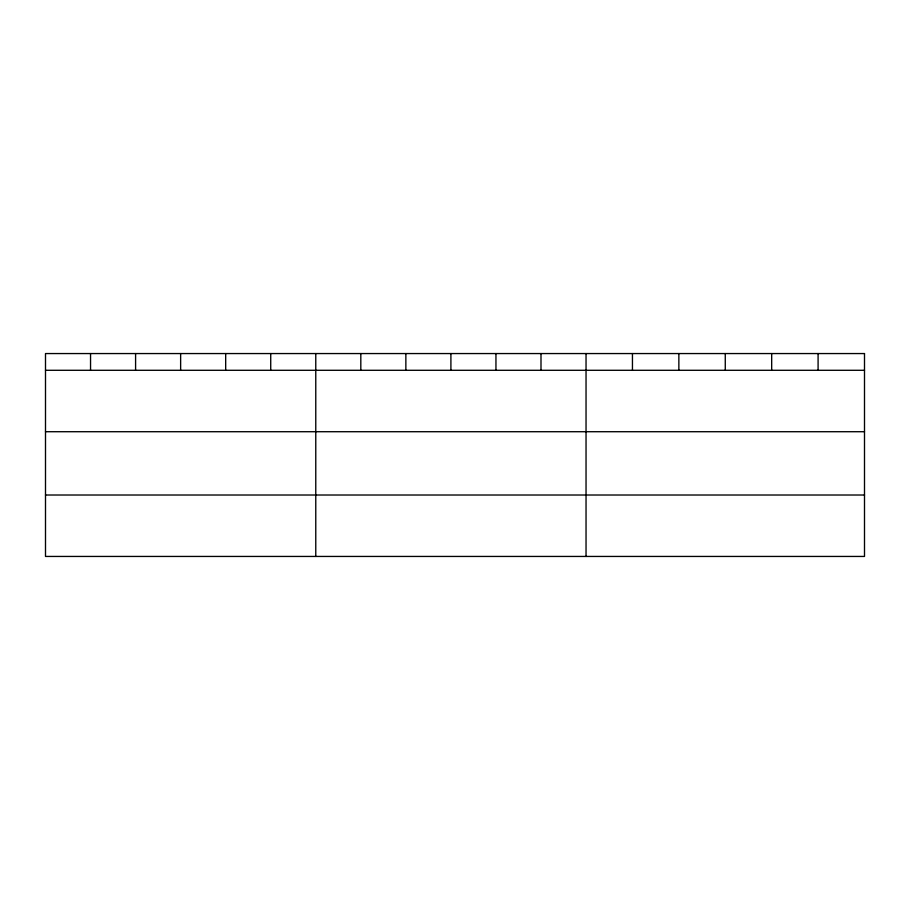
<?xml version="1.0" encoding="UTF-8"?>
<svg xmlns="http://www.w3.org/2000/svg" width="910" height="910" viewBox="0 0 910 910"><rect width="100%" height="100%" fill="white"/><g stroke="black" fill="none" stroke-linecap="round" stroke-linejoin="round"><path stroke-width="1.36" d="M45.5 370.29L864.5 370.29M45.5 431.715L864.5 431.715M45.5 495.017L864.5 495.017M818.09 353.558L818.09 370.29M771.68 353.558L771.68 370.29M725.27 353.558L725.27 370.29M678.86 353.558L678.86 370.29M632.45 353.558L632.45 370.29M586.04 353.558L586.04 556.442M540.995 353.558L540.995 370.29M495.95 353.558L495.95 370.29M450.905 353.558L450.905 370.29M405.86 353.558L405.86 370.29M360.815 353.558L360.815 370.29M315.77 353.558L315.77 556.442M270.725 353.558L270.725 370.29M225.68 353.558L225.68 370.29M180.635 353.558L180.635 370.29M135.59 353.558L135.59 370.29M90.545 353.558L90.545 370.29M864.5 353.558L45.5 353.558L45.5 556.442L864.5 556.442L864.5 353.558"/></g></svg>
